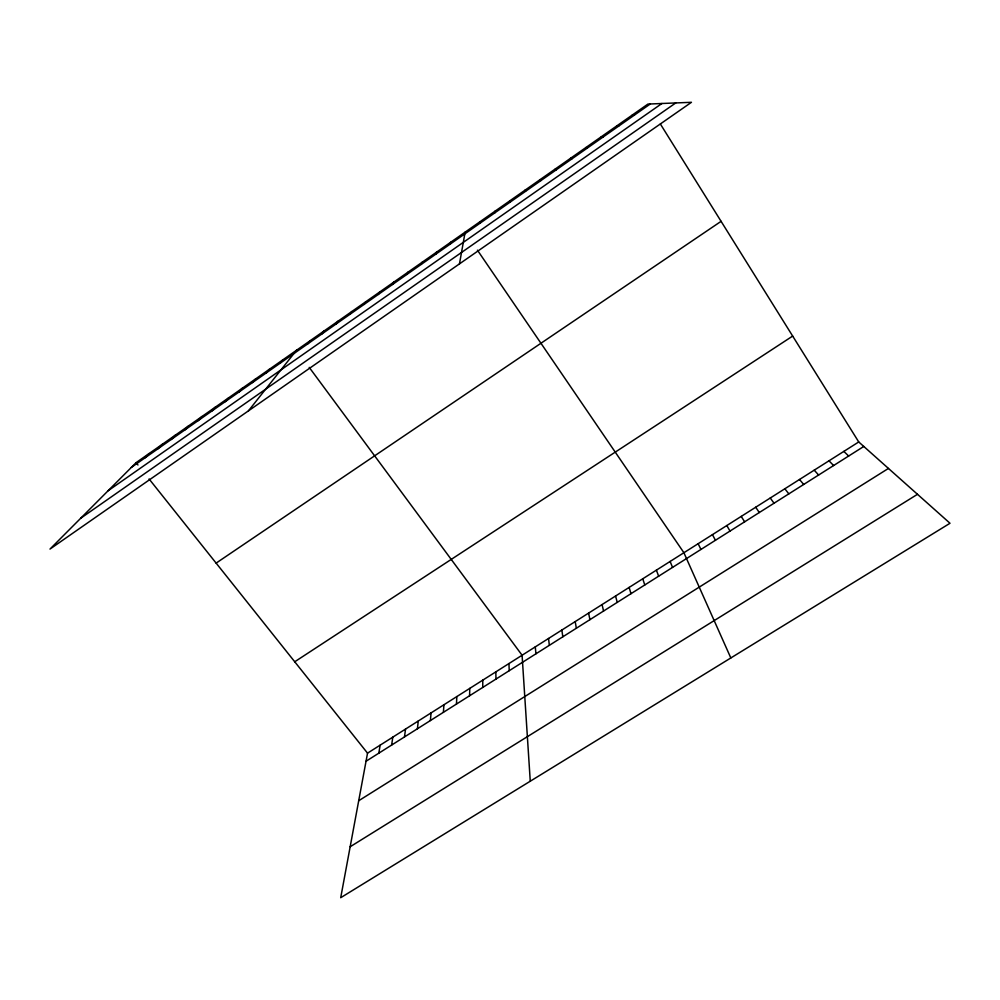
<?xml version="1.0" encoding="UTF-8"?>
<svg xmlns="http://www.w3.org/2000/svg" width="1000" height="1000" viewBox="0 0 1000 1000"><rect width="100%" height="100%" fill="white"/><g stroke="black" fill="none" stroke-linecap="round" stroke-linejoin="round"><path stroke-width="1.5" d="M482.738 687.45L482.788 680.138M469.575 695.775L469.787 688.375M456.463 704.062L456.838 696.575M479.9 223.312L479.988 221.725M443.387 712.337L443.938 704.75M430.375 720.562L431.087 712.887M417.413 728.763L418.275 721.012M404.487 736.938L405.525 729.087M391.625 745.075L392.812 737.138M378.8 753.188L380.15 745.163M459.475 263.875L465.125 232.15M858.737 441.962L367.537 753.15L340.712 897.7L950 523.263L858.737 441.962L660.375 124.025M450.238 244.088L450.75 242.213M435.725 254.25L436.438 252.237M421.275 264.375L422.188 262.225M406.887 274.45L408 272.162M392.55 284.488L393.862 282.075M378.288 294.475L379.787 291.925M364.075 304.438L365.775 301.75M349.925 314.337L351.812 311.525M335.838 324.212L337.912 321.262M321.8 334.038L324.075 330.962M307.825 343.825L310.287 340.625M248.425 410.875L296.55 350.238M280.05 363.275L282.887 359.825M266.25 372.938L269.262 369.363M252.512 382.562L255.7 378.862M238.825 392.15L242.2 388.325M225.2 401.7L228.75 397.75M211.625 411.2L215.35 407.137M198.1 420.675L202 416.475M184.638 430.1L188.713 425.788M171.238 439.487L175.475 435.062M157.875 448.837L162.3 444.3M144.575 458.15L149.162 453.5M136.088 462.663L50 549.075L691.45 102.3L647.925 104.075L136.088 462.663L137.95 464.988M131.337 467.425L650.288 103.975M108.062 490.788L661.912 103.5M80.662 518.288L675.75 102.938M216.125 563.112L721.087 221.337M294.725 661.775L792.663 336.075M366.025 761.263L863.775 446.463M358.7 800.738L888.45 468.438M350.163 846.762L917.487 494.3M632.325 115.013L634.45 115.075M616.788 125.887L618.688 126.112M601.325 136.725L602.987 137.113M585.925 147.525L587.362 148.05M570.588 158.262L571.8 158.95M555.325 168.95L556.312 169.8M843.838 451.413L848.662 456.012M829 460.812L833.612 465.538M814.212 470.175L818.625 475.012M799.5 479.487L803.7 484.45M149.075 478.963L367.537 753.15M784.837 488.775L788.838 493.85M540.125 179.6L540.887 180.6M309.225 367.375L522.087 655.238L530.262 781.213M770.25 498.025L774.038 503.212M477.438 250.188L683.9 552.725L730.825 657.962M755.713 507.238L759.3 512.537M741.225 516.413L744.625 521.812M726.812 525.55L730 531.062M712.45 534.637L715.438 540.275M698.138 543.7L700.938 549.438M524.987 190.2L525.538 191.35M670.125 561.45L672.537 567.4M656.4 570.15L658.637 576.2M642.738 578.8L644.788 584.95M629.125 587.425L630.988 593.675M615.562 596.025L617.25 602.375M509.925 200.763L510.262 202.05M602.062 604.575L603.562 611.025M588.6 613.1L589.925 619.65M575.2 621.6L576.35 628.237M561.85 630.05L562.825 636.8M548.538 638.475L549.35 645.325M535.288 646.875L535.925 653.812M494.925 211.262L495.037 212.712M508.938 663.562L509.225 670.688M495.838 671.862L495.962 679.087"/></g></svg>
